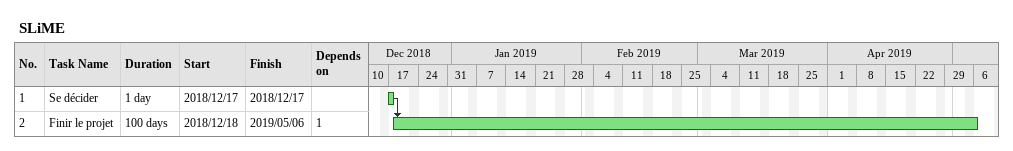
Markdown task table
SLiME

| ID | Task | Duration | Start | Finish | Predecessors |
|---|---|---|---|---|---|
| 1 | Se décider | 1d | 2018-12-17 | 2018-12-17 |  |
| 2 | Finir le projet | 100d | 2018-12-18 | 2019-05-06 | 1 |
